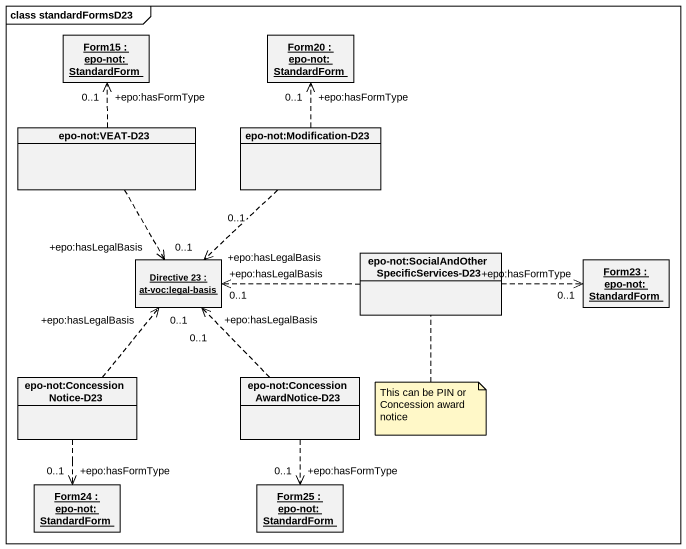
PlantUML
@startuml
mainframe class standardFormsD23
hide circle
hide empty members
object "Form15 : epo-not:StandardForm" as Form15
object "Form20 : epo-not:StandardForm" as Form20
class "epo-not:VEAT-D23" as epo_not_VEAT_D23
class "epo-not:Modification-D23" as epo_not_Modification_D23
object "Directive 23 : at-voc:legal-basis" as Directive_23
class "epo-not:SocialAndOtherSpecificServices-D23" as epo_not_SocialAndOtherSpecif
object "Form23 : epo-not:StandardForm" as Form23
class "epo-not:ConcessionNotice-D23" as epo_not_ConcessionNotice_D23
class "epo-not:ConcessionAwardNotice-D23" as epo_not_ConcessionAwardNotic
object "Form24 : epo-not:StandardForm" as Form24
object "Form25 : epo-not:StandardForm" as Form25
epo_not_VEAT_D23 .up.> "+epo:hasFormType\n0..1" Form15
epo_not_VEAT_D23 ..> "+epo:hasLegalBasis\n0..1" Directive_23
epo_not_Modification_D23 .up.> "+epo:hasFormType\n0..1" Form20
epo_not_Modification_D23 ..> "+epo:hasLegalBasis\n0..1" Directive_23
epo_not_SocialAndOtherSpecif .left.> "+epo:hasLegalBasis\n0..1" Directive_23
epo_not_SocialAndOtherSpecif .right.> "+epo:hasFormType\n0..1" Form23
epo_not_ConcessionNotice_D23 .up.> "+epo:hasLegalBasis\n0..1" Directive_23
epo_not_ConcessionNotice_D23 ..> "+epo:hasFormType\n0..1" Form24
epo_not_ConcessionAwardNotic .up.> "+epo:hasLegalBasis\n0..1" Directive_23
epo_not_ConcessionAwardNotic ..> "+epo:hasFormType\n0..1" Form25
note bottom of epo_not_SocialAndOtherSpecif : This can be PIN or Concession award notice
@enduml
